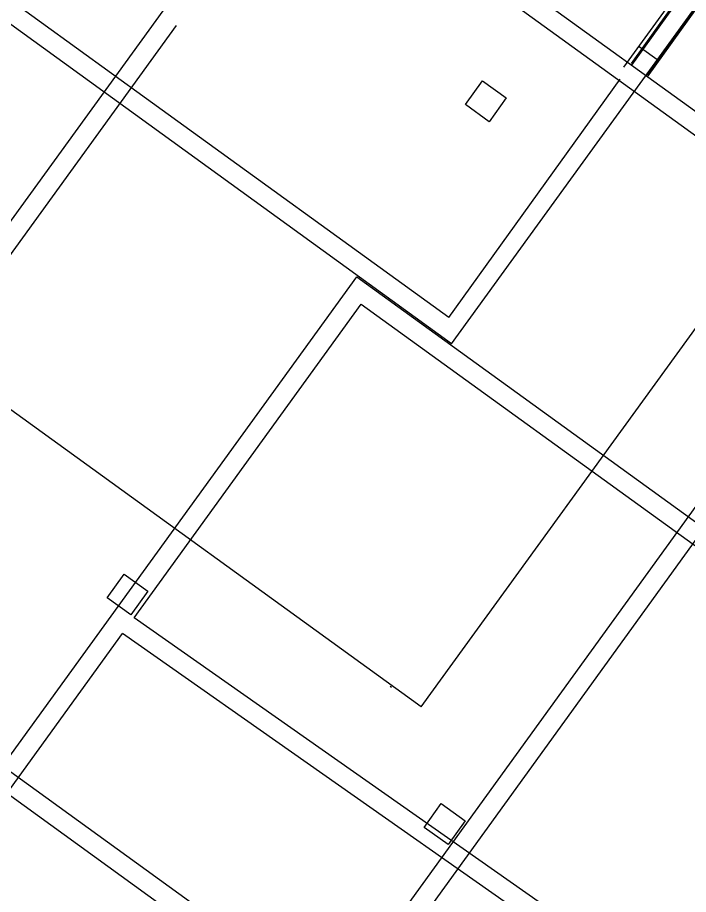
# Model space of a CAD drawing. Header units: metres. Extents: x 141303 to 146299, y 125960 to 127091.
# Drawn here: x 142373.56 to 142380.42, y 126618.54 to 126627.51 of the extents above; entities that cross this region are included whole.
import ezdxf

# ---------------------------------------------------------------- set-up
doc = ezdxf.new("R2010")
doc.units = ezdxf.units.M
doc.header["$MEASUREMENT"] = 0
doc.layers.add('new column', color=4, linetype='Continuous', lineweight=25)
doc.layers.add('NVMI_WALL', color=7, linetype='Continuous', lineweight=30)

msp = doc.modelspace()

# ---------------------------------------------------------------- linework, layer by layer
at = {"layer": 'new column'}
for p, q in [((142378.13732, 126626.61584), (142378.31179, 126626.85989)), ((142378.31179, 126626.85989), (142378.55584, 126626.68542)), ((142378.38137, 126626.44137), (142378.13732, 126626.61584)), ((142378.55584, 126626.68542), (142378.38137, 126626.44137)), ((142374.47404, 126621.57266), (142374.64851, 126621.81671)), ((142374.64851, 126621.81671), (142374.89256, 126621.64224)), ((142374.89256, 126621.64224), (142374.71809, 126621.39819)), ((142374.71809, 126621.39819), (142374.47404, 126621.57266)), ((142377.71561, 126619.22546), (142377.89008, 126619.46951)), ((142377.89008, 126619.46951), (142378.13413, 126619.29504)), ((142378.13413, 126619.29504), (142377.95967, 126619.05099)), ((142377.95967, 126619.05099), (142377.71561, 126619.22546))]:
    msp.add_line(p, q, dxfattribs=at)
at = {"layer": 'NVMI_WALL'}
for p, q in [((142379.83436, 126627.03786), (142396.86539, 126650.75297)), ((142379.99681, 126626.9212), (142397.1445, 126650.79876)), ((142379.99991, 126626.90189), (142389.56518, 126640.21965)), ((142365.98126, 126637.05236), (142386.60956, 126622.11605)), ((142365.86396, 126636.89037), (142386.49226, 126621.95405)), ((142379.75848, 126626.99934), (142384.54944, 126633.6174)), ((142377.68565, 126620.45755), (142386.48275, 126632.60708)), ((142377.99667, 126624.17078), (142367.14744, 126632.02637)), ((142377.99667, 126624.17078), (142383.5076, 126631.78185)), ((142368.6166, 126618.6961), (142376.42985, 126629.48686)), ((142374.87844, 126626.67552), (142371.63857, 126629.02141)), ((142379.83791, 126627.01919), (142381.19297, 126628.90584)), ((142365.56112, 126614.1352), (142375.18431, 126627.42564)), ((142379.9125, 126627.2121), (142380.11658, 126627.06434)), ((142379.83561, 126627.03695), (142379.83436, 126627.03786)), ((142377.96835, 126624.4382), (142379.71831, 126626.87496)), ((142377.96835, 126624.4382), (142374.87844, 126626.67552)), ((142377.68565, 126620.45755), (142369.75566, 126626.19941)), ((142371.06701, 126616.62397), (142377.02774, 126624.85625)), ((142377.02774, 126624.85625), (142382.91736, 126620.59176)), ((142374.74996, 126621.36941), (142377.07244, 126624.57696)), ((142377.07244, 126624.57696), (142384.49826, 126619.20016)), ((142381.43402, 126614.03963), (142367.99624, 126623.76951)), ((142383.26065, 126612.4701), (142367.87894, 126623.60751)), ((142374.1494, 126613.74206), (142380.54196, 126622.57072)), ((142374.1494, 126613.74206), (142380.54196, 126622.57072)), ((142374.1494, 126613.74206), (142380.54196, 126622.57072)), ((142376.48134, 126616.62165), (142380.58665, 126622.29143)), ((142379.82547, 126617.80745), (142374.74996, 126621.36941)), ((142371.34804, 126616.67108), (142374.63265, 126621.2074)), ((142379.54444, 126617.76034), (142374.63265, 126621.2074)), ((142377.38067, 126620.65583), (142377.36738, 126620.66546))]:
    msp.add_line(p, q, dxfattribs=at)

doc.saveas('drawing.dxf')
